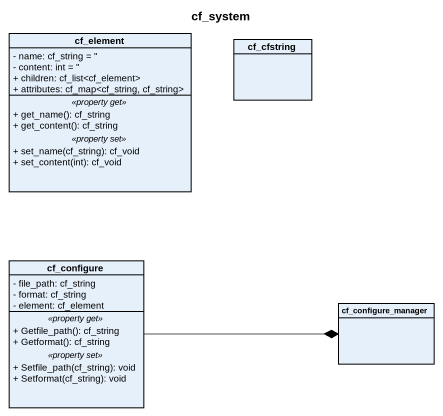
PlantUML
@startuml
title cf_system
hide circle
hide empty members
skinparam classAttributeIconSize 0
class cf_element {
  - name: cf_string = ''
  - content: int = ''
  + children: cf_list<cf_element>
  + attributes: cf_map<cf_string, cf_string>
  .. <<property get>> ..
  + get_name(): cf_string
  + get_content(): cf_string
  .. <<property set>> ..
  + set_name(cf_string): cf_void
  + set_content(int): cf_void
}
class cf_cfstring
class cf_configure {
  - file_path: cf_string
  - format: cf_string
  - element: cf_element
  .. <<property get>> ..
  + Getfile_path(): cf_string
  + Getformat(): cf_string
  .. <<property set>> ..
  + Setfile_path(cf_string): void
  + Setformat(cf_string): void
}
class cf_configure_manager
cf_configure -right-* cf_configure_manager
@enduml
